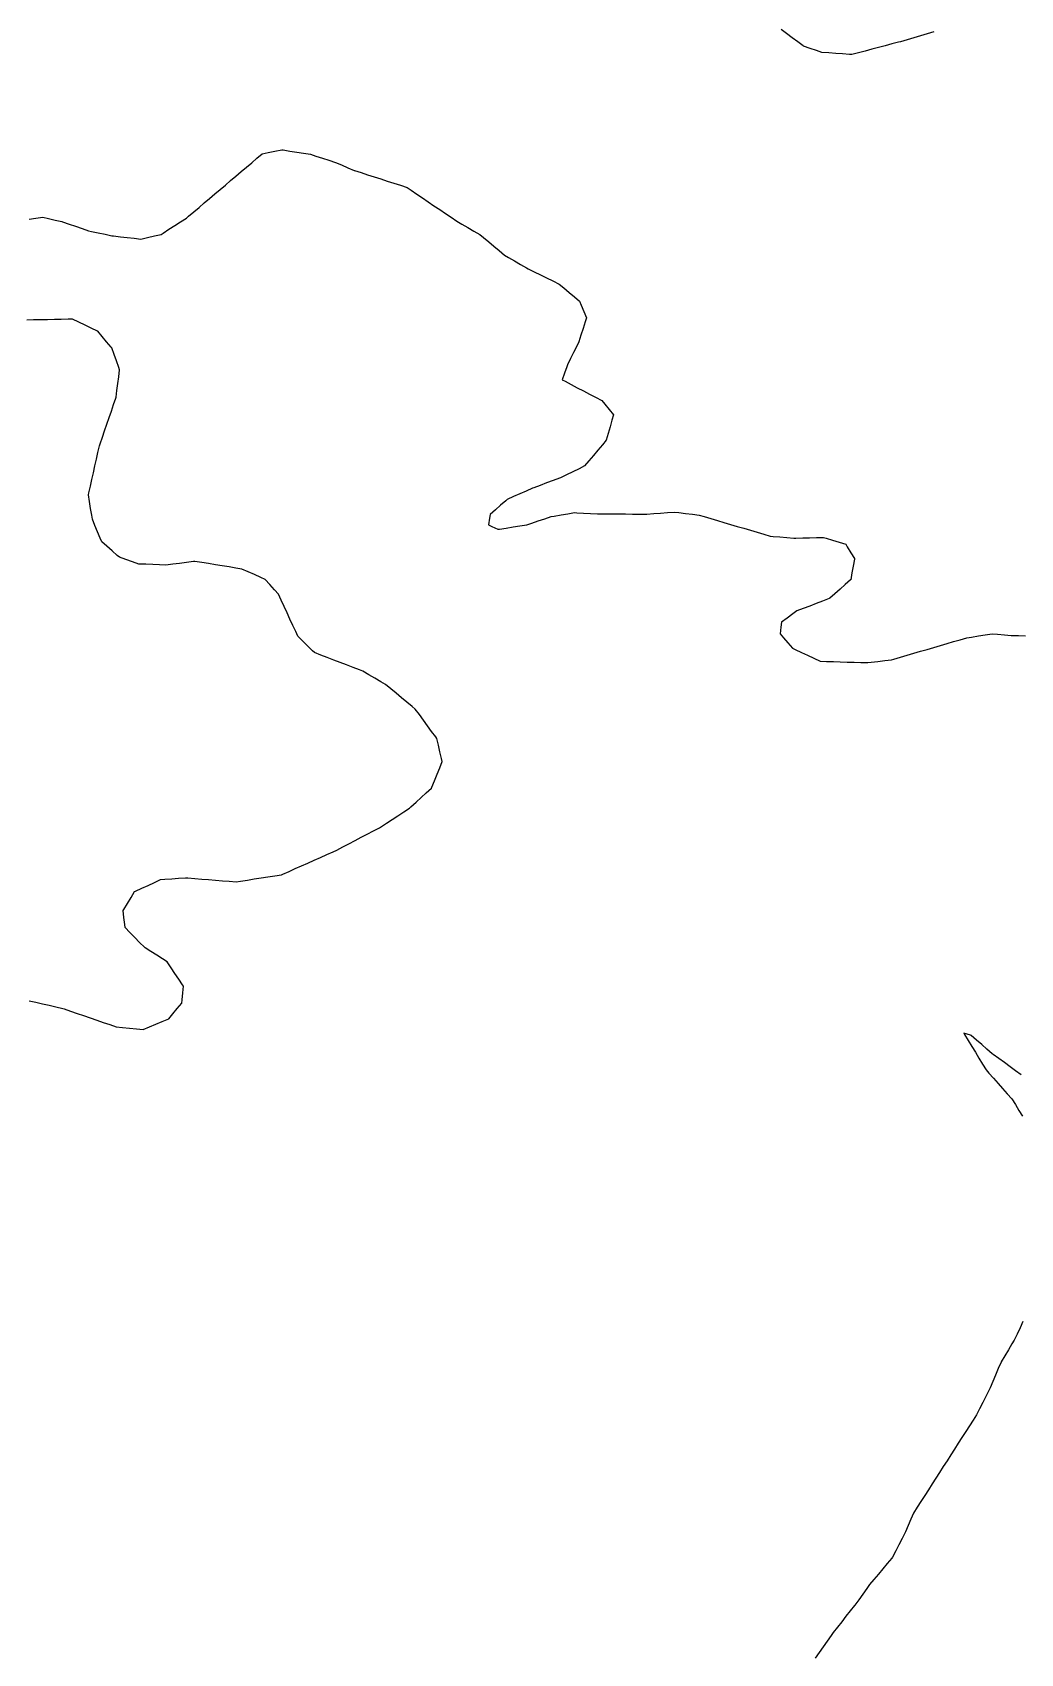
# Model space of a CAD drawing. Header units: millimetres. Extents: x 0 to 2762, y 6 to 2482.
# Drawn here: x 1719.7 to 1862.8, y 1468.2 to 1702.9 of the extents above; entities that cross this region are included whole.
import ezdxf

# ---------------------------------------------------------------- set-up
doc = ezdxf.new("R2010")
doc.units = ezdxf.units.MM
for name, color, linetype in [('ALL_HOLES', 1, 'Continuous'), ('OUTLINE_ISLAND_01_HOLE_132', 1, 'Continuous'), ('OUTLINE_ISLAND_01_HOLE_138', 1, 'Continuous')]:
    doc.layers.add(name, color=color, linetype=linetype)

msp = doc.modelspace()

# ---------------------------------------------------------------- linework, layer by layer
at = {"layer": 'ALL_HOLES'}
for points in [[(1850.2571, 1702.9501), (1849.2973, 1702.6692), (1848.3376, 1702.3883), (1847.3779, 1702.1074), (1846.4181, 1701.8265), (1845.4584, 1701.5456), (1845.1577, 1701.466), (1844.1909, 1701.2103), (1843.2242, 1700.9546), (1842.2574, 1700.6989), (1841.2907, 1700.4431), (1840.3239, 1700.1874), (1839.3572, 1699.9317), (1838.3904, 1699.6759), (1838.0616, 1699.7002), (1837.0643, 1699.7737), (1836.067, 1699.8472), (1835.0697, 1699.9207), (1834.0724, 1699.9942), (1833.3078, 1700.2503), (1832.3596, 1700.5679), (1831.4114, 1700.8856), (1831.3633, 1700.9212), (1830.5597, 1701.5162), (1829.756, 1702.1113), (1828.9524, 1702.7064), (1828.1487, 1703.3015)], [(1719.2167, 1675.8638), (1720.2073, 1676.0005), (1721.1979, 1676.1373), (1722.0334, 1675.9505), (1723.0094, 1675.7324), (1723.9853, 1675.5143), (1724.0757, 1675.4827), (1725.0198, 1675.1528), (1725.9638, 1674.8229), (1726.9078, 1674.493), (1727.8518, 1674.1631), (1728.2671, 1674.0752), (1729.2454, 1673.8681), (1730.2238, 1673.661), (1731.2021, 1673.4539), (1731.464, 1673.4238), (1732.4575, 1673.3096), (1733.4509, 1673.1953), (1734.4444, 1673.0811), (1735.4378, 1672.9669), (1736.3993, 1673.1947), (1737.3724, 1673.4252), (1738.3454, 1673.6558), (1738.6408, 1673.8453), (1739.4823, 1674.3854), (1740.3239, 1674.9255), (1741.1655, 1675.4656), (1742.0071, 1676.0058), (1742.3192, 1676.2702), (1743.0821, 1676.9168), (1743.845, 1677.5633), (1744.6079, 1678.2098), (1745.3707, 1678.8564), (1746.1336, 1679.5029), (1746.8965, 1680.1494), (1747.6594, 1680.796), (1748.4223, 1681.4425), (1749.1852, 1682.089), (1749.9481, 1682.7355), (1750.711, 1683.3821), (1751.4739, 1684.0286), (1752.2367, 1684.6751), (1752.9996, 1685.3217), (1753.8676, 1685.5007), (1754.847, 1685.7027), (1755.8264, 1685.9047), (1756.0201, 1685.8742), (1757.008, 1685.7191), (1757.9959, 1685.564), (1758.9838, 1685.4089), (1759.9717, 1685.2538), (1760.7595, 1684.9975), (1761.7105, 1684.6882), (1762.6614, 1684.3789), (1763.6124, 1684.0696), (1764.4779, 1683.7), (1765.3976, 1683.3074), (1766.3173, 1682.9147), (1766.3599, 1682.901), (1767.3117, 1682.594), (1768.2634, 1682.2871), (1769.2151, 1681.9801), (1770.1668, 1681.6732), (1771.1186, 1681.3662), (1772.0703, 1681.0593), (1773.022, 1680.7523), (1773.9738, 1680.4454), (1774.5612, 1680.048), (1775.3894, 1679.4876), (1776.2176, 1678.9272), (1777.0459, 1678.3668), (1777.8741, 1677.8064), (1778.7024, 1677.2461), (1779.5306, 1676.6857), (1780.3588, 1676.1253), (1781.1871, 1675.5649), (1781.9305, 1675.1376), (1782.7974, 1674.6392), (1783.6644, 1674.1408), (1784.5314, 1673.6425), (1785.0324, 1673.2241), (1785.8, 1672.5832), (1786.5677, 1671.9423), (1787.3353, 1671.3014), (1788.1029, 1670.6605), (1788.6761, 1670.3227), (1789.5376, 1669.815), (1790.3991, 1669.3073), (1791.2606, 1668.7995), (1791.5052, 1668.6786), (1792.4017, 1668.2356), (1793.2982, 1667.7925), (1794.1947, 1667.3495), (1795.0912, 1666.9064), (1795.9877, 1666.4634), (1796.672, 1665.8943), (1797.4409, 1665.2549), (1798.2098, 1664.6155), (1798.9786, 1663.9761), (1799.2111, 1663.4111), (1799.5916, 1662.4863), (1799.9721, 1661.5615), (1799.7825, 1660.9739), (1799.4753, 1660.0223), (1799.1682, 1659.0706), (1798.8611, 1658.1189), (1798.5473, 1657.4757), (1798.1088, 1656.577), (1797.6703, 1655.6782), (1797.2318, 1654.7795), (1797.1267, 1654.4954), (1796.7797, 1653.5576), (1796.4327, 1652.6197), (1796.8628, 1652.3939), (1797.7482, 1651.929), (1798.6335, 1651.464), (1799.5189, 1650.9991), (1800.4042, 1650.5342), (1801.2896, 1650.0693), (1802.175, 1649.6044), (1802.602, 1649.0912), (1803.2417, 1648.3225), (1803.8813, 1647.5539), (1803.652, 1646.7412), (1803.3805, 1645.7788), (1803.109, 1644.8163), (1802.8374, 1643.8539), (1802.2686, 1643.1816), (1801.6227, 1642.4182), (1800.9768, 1641.6548), (1800.3309, 1640.8914), (1799.685, 1640.128), (1798.8867, 1639.7355), (1797.9894, 1639.2942), (1797.092, 1638.853), (1796.1946, 1638.4117), (1796.0722, 1638.3662), (1795.1349, 1638.0175), (1794.1977, 1637.6688), (1793.2604, 1637.3201), (1792.3232, 1636.9715), (1792.1618, 1636.9004), (1791.2466, 1636.4975), (1790.3314, 1636.0945), (1789.4162, 1635.6916), (1788.5009, 1635.2886), (1788.2785, 1635.0946), (1787.525, 1634.4372), (1786.7714, 1633.7798), (1786.0178, 1633.1225), (1785.9248, 1632.589), (1785.753, 1631.6039), (1786.235, 1631.3824), (1787.1436, 1630.9648), (1787.3573, 1630.9978), (1788.3456, 1631.1504), (1789.3339, 1631.3029), (1790.3222, 1631.4555), (1791.3105, 1631.608), (1792.0274, 1631.8493), (1792.9751, 1632.1682), (1793.9229, 1632.4871), (1794.8707, 1632.8061), (1795.2911, 1632.877), (1796.2771, 1633.0433), (1797.2632, 1633.2097), (1798.2493, 1633.3761), (1798.5465, 1633.3606), (1799.5452, 1633.3088), (1800.5439, 1633.2569), (1801.5425, 1633.205), (1801.6146, 1633.2046), (1802.6146, 1633.1986), (1803.6146, 1633.1925), (1804.6145, 1633.1865), (1805.6145, 1633.1805), (1806.6145, 1633.1744), (1807.6145, 1633.1684), (1808.6145, 1633.1624), (1808.7049, 1633.1691), (1809.7021, 1633.2434), (1810.6994, 1633.3177), (1811.6966, 1633.392), (1812.6938, 1633.4663), (1813.3307, 1633.388), (1814.3233, 1633.2661), (1815.3158, 1633.1442), (1816.3084, 1633.0222), (1817.006, 1632.8149), (1817.9646, 1632.5301), (1818.9232, 1632.2453), (1819.8818, 1631.9604), (1820.8403, 1631.6756), (1821.7989, 1631.3908), (1822.7575, 1631.106), (1823.7161, 1630.8211), (1824.6747, 1630.5363), (1825.6332, 1630.2515), (1826.5918, 1629.9666), (1826.9972, 1629.9333), (1827.9938, 1629.8513), (1828.9905, 1629.7693), (1829.9871, 1629.6873), (1830.2839, 1629.694), (1831.2836, 1629.7165), (1832.2834, 1629.739), (1833.2831, 1629.7615), (1834.2828, 1629.7841), (1834.6611, 1629.6682), (1835.6173, 1629.3754), (1836.5735, 1629.0827), (1837.5296, 1628.7899), (1837.7499, 1628.4252), (1838.2668, 1627.5692), (1838.7838, 1626.7132), (1838.768, 1626.6244), (1838.5931, 1625.6398), (1838.4182, 1624.6552), (1838.2433, 1623.6707), (1838.2001, 1623.6323), (1837.4524, 1622.9683), (1836.7048, 1622.3042), (1835.9571, 1621.6401), (1835.2094, 1620.9761), (1835.0978, 1620.9332), (1834.1642, 1620.575), (1833.2306, 1620.2167), (1832.2969, 1619.8584), (1831.3633, 1619.5002), (1830.4297, 1619.1419), (1829.8348, 1618.7074), (1829.0272, 1618.1177), (1828.2196, 1617.528), (1828.1405, 1616.8038), (1828.0319, 1615.8097), (1828.4973, 1615.2748), (1829.1537, 1614.5205), (1829.8102, 1613.7661), (1830.1989, 1613.5806), (1831.1015, 1613.1501), (1832.0041, 1612.7195), (1832.9066, 1612.2889), (1833.8092, 1611.8584), (1834.7312, 1611.8335), (1835.7309, 1611.8065), (1836.7305, 1611.7795), (1837.7301, 1611.7525), (1838.7298, 1611.7255), (1839.7294, 1611.6985), (1840.729, 1611.6716), (1841.1848, 1611.7264), (1842.1776, 1611.8458), (1843.1704, 1611.9653), (1844.1633, 1612.0847), (1844.5103, 1612.1858), (1845.4704, 1612.4655), (1846.4305, 1612.7452), (1847.3906, 1613.0249), (1848.3507, 1613.3046), (1849.3108, 1613.5844), (1850.2709, 1613.8641), (1851.2309, 1614.1438), (1852.191, 1614.4235), (1853.1511, 1614.7032), (1854.1112, 1614.9829), (1855.0713, 1615.2626), (1855.7426, 1615.3665), (1856.7308, 1615.5195), (1857.7191, 1615.6724), (1858.7073, 1615.8253), (1859.503, 1615.7602), (1860.4997, 1615.6786), (1861.4963, 1615.5971), (1861.5556, 1615.596), (1862.5554, 1615.5789), (1863.5553, 1615.5617)], [(1719.2216, 1562.7309), (1720.1962, 1562.5071), (1721.1708, 1562.2833), (1722.1455, 1562.0595), (1723.1201, 1561.8358), (1724.0947, 1561.612), (1724.2904, 1561.5446), (1725.2358, 1561.2188), (1726.1813, 1560.8931), (1727.1267, 1560.5673), (1728.0722, 1560.2415), (1729.0176, 1559.9158), (1729.9631, 1559.59), (1730.9086, 1559.2643), (1731.854, 1558.9385), (1732.7778, 1558.854), (1733.7736, 1558.763), (1734.7694, 1558.6719), (1735.7653, 1558.5808), (1736.6728, 1558.9495), (1737.5992, 1559.326), (1738.5256, 1559.7024), (1739.4521, 1560.0789), (1740.0662, 1560.8281), (1740.7001, 1561.6015), (1741.334, 1562.3749), (1741.3823, 1562.851), (1741.4832, 1563.8459), (1741.5842, 1564.8408), (1741.4713, 1565.0096), (1740.9155, 1565.8409), (1740.3597, 1566.6722), (1739.804, 1567.5035), (1739.2482, 1568.3348), (1738.5596, 1568.7699), (1737.7142, 1569.304), (1736.8687, 1569.8381), (1736.0233, 1570.3722), (1735.9372, 1570.4599), (1735.2369, 1571.1738), (1734.5366, 1571.8876), (1733.8363, 1572.6014), (1733.136, 1573.3153), (1733.0825, 1573.7786), (1732.9678, 1574.772), (1732.8531, 1575.7654), (1732.9607, 1575.944), (1733.4767, 1576.8006), (1733.9928, 1577.6571), (1734.5088, 1578.5137), (1734.648, 1578.5777), (1735.5564, 1578.9957), (1736.4649, 1579.4136), (1737.3734, 1579.8316), (1738.2818, 1580.2495), (1738.8844, 1580.2971), (1739.8813, 1580.3758), (1740.8782, 1580.4545), (1741.8751, 1580.5332), (1742.2425, 1580.5034), (1743.2393, 1580.4227), (1744.236, 1580.342), (1745.2327, 1580.2613), (1746.2295, 1580.1806), (1747.2262, 1580.0999), (1748.223, 1580.0192), (1749.2197, 1579.9385), (1749.8715, 1580.0397), (1750.8596, 1580.1932), (1751.8478, 1580.3466), (1752.8359, 1580.5001), (1753.8241, 1580.6535), (1754.8122, 1580.807), (1755.8004, 1580.9604), (1755.9621, 1581.0321), (1756.8764, 1581.4371), (1757.7907, 1581.8422), (1758.705, 1582.2472), (1759.6193, 1582.6523), (1760.5336, 1583.0573), (1761.4479, 1583.4624), (1762.3622, 1583.8674), (1763.2765, 1584.2725), (1763.7835, 1584.5359), (1764.6708, 1584.997), (1765.5582, 1585.458), (1766.4456, 1585.919), (1767.333, 1586.3801), (1768.2204, 1586.8411), (1769.1077, 1587.3022), (1769.9951, 1587.7632), (1770.1452, 1587.8618), (1770.9813, 1588.4104), (1771.8173, 1588.9591), (1772.6534, 1589.5078), (1773.4894, 1590.0565), (1774.3254, 1590.6051), (1774.5379, 1590.7967), (1775.2806, 1591.4663), (1776.0233, 1592.1359), (1776.7661, 1592.8054), (1777.5088, 1593.475), (1777.5783, 1593.6471), (1777.9528, 1594.5743), (1778.3274, 1595.5015), (1778.7019, 1596.4287), (1779.0764, 1597.3559), (1778.9769, 1597.7752), (1778.7459, 1598.7482), (1778.5149, 1599.7211), (1778.2839, 1600.6941), (1778.1282, 1600.9063), (1777.5365, 1601.7124), (1776.9448, 1602.5186), (1776.3531, 1603.3248), (1775.7614, 1604.1309), (1775.1698, 1604.9371), (1774.7223, 1605.309), (1773.9533, 1605.9483), (1773.1843, 1606.5876), (1772.4154, 1607.2268), (1771.6464, 1607.8661), (1770.8774, 1608.5053), (1770.1866, 1608.9076), (1769.3224, 1609.4108), (1768.4582, 1609.9141), (1767.5941, 1610.4173), (1767.0907, 1610.6101), (1766.1569, 1610.9678), (1765.2231, 1611.3256), (1764.2892, 1611.6833), (1763.3554, 1612.041), (1762.4216, 1612.3987), (1761.4878, 1612.7564), (1760.5539, 1613.1142), (1760.2854, 1613.3803), (1759.5753, 1614.0844), (1758.8651, 1614.7884), (1758.155, 1615.4925), (1757.8522, 1616.1477), (1757.4327, 1617.0555), (1757.0132, 1617.9632), (1756.5937, 1618.871), (1756.1742, 1619.7788), (1755.7547, 1620.6865), (1755.3352, 1621.5943), (1754.7717, 1622.2238), (1754.1047, 1622.9689), (1753.4377, 1623.714), (1752.7733, 1624.0044), (1751.857, 1624.4049), (1750.9407, 1624.8054), (1750.0244, 1625.2059), (1749.1769, 1625.3448), (1748.1901, 1625.5065), (1747.2033, 1625.6682), (1746.2164, 1625.83), (1745.2296, 1625.9917), (1744.2428, 1626.1534), (1743.2559, 1626.3151), (1743.0194, 1626.2848), (1742.0275, 1626.1576), (1741.0356, 1626.0303), (1740.0438, 1625.9031), (1739.0519, 1625.7759), (1738.1281, 1625.8131), (1737.1289, 1625.8532), (1736.1297, 1625.8934), (1735.1305, 1625.9336), (1734.202, 1626.2572), (1733.2577, 1626.5863), (1732.3134, 1626.9154), (1732.0062, 1627.1841), (1731.2536, 1627.8426), (1730.501, 1628.501), (1729.7483, 1629.1595), (1729.5408, 1629.6591), (1729.1571, 1630.5826), (1728.7734, 1631.506), (1728.3897, 1632.4295), (1728.3006, 1632.9986), (1728.1458, 1633.9866), (1727.9911, 1634.9745), (1727.8363, 1635.9625), (1727.895, 1636.2254), (1728.1126, 1637.2014), (1728.3303, 1638.1774), (1728.548, 1639.1534), (1728.7657, 1640.1295), (1728.9834, 1641.1055), (1729.2011, 1642.0815), (1729.4188, 1643.0575), (1729.5173, 1643.3427), (1729.8437, 1644.288), (1730.1701, 1645.2332), (1730.4965, 1646.1784), (1730.8229, 1647.1237), (1731.1494, 1648.0689), (1731.4758, 1649.0141), (1731.8022, 1649.9593), (1731.8177, 1650.0757), (1731.9494, 1651.067), (1732.081, 1652.0583), (1732.2127, 1653.0495), (1732.3444, 1654.0408), (1732.2164, 1654.3969), (1731.8779, 1655.3379), (1731.5395, 1656.2789), (1731.2011, 1657.2199), (1731.1024, 1657.3377), (1730.4601, 1658.1041), (1729.8178, 1658.8706), (1729.1755, 1659.637), (1729.1336, 1659.6571), (1728.2321, 1660.0899), (1727.3306, 1660.5226), (1726.4291, 1660.9554), (1725.5276, 1661.3881), (1724.887, 1661.3738), (1723.8872, 1661.3514), (1722.8875, 1661.329), (1721.8877, 1661.3066), (1720.888, 1661.2842), (1719.8882, 1661.2618), (1718.8885, 1661.2394)], [(1862.9415, 1552.01), (1862.129, 1552.5931), (1861.3166, 1553.1761), (1860.5041, 1553.7591), (1859.6916, 1554.3421), (1858.8792, 1554.9251), (1858.7228, 1555.0604), (1857.9665, 1555.7146), (1857.2101, 1556.3688), (1856.4538, 1557.023), (1855.6975, 1557.6772), (1855.5686, 1557.717), (1854.6133, 1558.0125), (1854.7277, 1557.8253), (1855.2493, 1556.9721), (1855.771, 1556.119), (1856.2926, 1555.2658), (1856.8143, 1554.4126), (1857.3359, 1553.5595), (1857.8575, 1552.7063), (1858.2554, 1552.2585), (1858.9196, 1551.511), (1859.5838, 1550.7634), (1860.248, 1550.0158), (1860.9122, 1549.2683), (1861.5764, 1548.5207), (1862.0896, 1547.6937), (1862.6169, 1546.844), (1863.1442, 1545.9943)], [(1863.1832, 1516.2944), (1862.7627, 1515.3871), (1862.3422, 1514.4798), (1861.9218, 1513.5725), (1861.6009, 1513.0422), (1861.0831, 1512.1866), (1860.5654, 1511.3311), (1860.0476, 1510.4756), (1860.0113, 1510.3893), (1859.623, 1509.4677), (1859.2347, 1508.5462), (1858.8464, 1507.6246), (1858.4582, 1506.7031), (1858.2651, 1506.325), (1857.8105, 1505.4343), (1857.3559, 1504.5436), (1856.9012, 1503.6529), (1856.4466, 1502.7623), (1855.9773, 1502.0309), (1855.4371, 1501.1894), (1854.897, 1500.3478), (1854.3569, 1499.5062), (1853.8168, 1498.6646), (1853.2767, 1497.823), (1852.7366, 1496.9814), (1852.1965, 1496.1398), (1851.6564, 1495.2982), (1851.1163, 1494.4566), (1850.5762, 1493.615), (1850.036, 1492.7734), (1849.4959, 1491.9318), (1848.9558, 1491.0902), (1848.4157, 1490.2486), (1847.8756, 1489.407), (1847.3355, 1488.5654), (1846.9539, 1487.6788), (1846.5587, 1486.7602), (1846.1634, 1485.8416), (1846.1212, 1485.7583), (1845.6698, 1484.866), (1845.2183, 1483.9737), (1844.7669, 1483.0814), (1844.3154, 1482.1891), (1844.1825, 1482.0305), (1843.5401, 1481.2641), (1842.8978, 1480.4977), (1842.2555, 1479.7313), (1841.6131, 1478.9649), (1840.9708, 1478.1984), (1840.5719, 1477.6462), (1839.9863, 1476.8356), (1839.4008, 1476.025), (1838.8152, 1475.2143), (1838.7975, 1475.1919), (1838.1758, 1474.4086), (1837.5542, 1473.6253), (1836.9325, 1472.842), (1836.3109, 1472.0587), (1835.6892, 1471.2754), (1835.3922, 1470.8484), (1834.8211, 1470.0275), (1834.25, 1469.2066), (1833.679, 1468.3857), (1833.1079, 1467.5649)]]:
    msp.add_lwpolyline(points, dxfattribs=at)
at = {"layer": 'OUTLINE_ISLAND_01_HOLE_132'}
for points in [[(1719.2167, 1675.8638), (1720.2073, 1676.0005), (1721.1979, 1676.1373), (1722.0334, 1675.9505), (1723.0094, 1675.7324), (1723.9853, 1675.5143), (1724.0757, 1675.4827), (1725.0198, 1675.1528), (1725.9638, 1674.8229), (1726.9078, 1674.493), (1727.8518, 1674.1631), (1728.2671, 1674.0752), (1729.2454, 1673.8681), (1730.2238, 1673.661), (1731.2021, 1673.4539), (1731.464, 1673.4238), (1732.4575, 1673.3096), (1733.4509, 1673.1953), (1734.4444, 1673.0811), (1735.4378, 1672.9669), (1736.3993, 1673.1947), (1737.3724, 1673.4252), (1738.3454, 1673.6558), (1738.6408, 1673.8453), (1739.4823, 1674.3854), (1740.3239, 1674.9255), (1741.1655, 1675.4656), (1742.0071, 1676.0058), (1742.3192, 1676.2702), (1743.0821, 1676.9168), (1743.845, 1677.5633), (1744.6079, 1678.2098), (1745.3707, 1678.8564), (1746.1336, 1679.5029), (1746.8965, 1680.1494), (1747.6594, 1680.796), (1748.4223, 1681.4425), (1749.1852, 1682.089), (1749.9481, 1682.7355), (1750.711, 1683.3821), (1751.4739, 1684.0286), (1752.2367, 1684.6751), (1752.9996, 1685.3217), (1753.8676, 1685.5007), (1754.847, 1685.7027), (1755.8264, 1685.9047), (1756.0201, 1685.8742), (1757.008, 1685.7191), (1757.9959, 1685.564), (1758.9838, 1685.4089), (1759.9717, 1685.2538), (1760.7595, 1684.9975), (1761.7105, 1684.6882), (1762.6614, 1684.3789), (1763.6124, 1684.0696), (1764.4779, 1683.7), (1765.3976, 1683.3074), (1766.3173, 1682.9147), (1766.3599, 1682.901), (1767.3117, 1682.594), (1768.2634, 1682.2871), (1769.2151, 1681.9801), (1770.1668, 1681.6732), (1771.1186, 1681.3662), (1772.0703, 1681.0593), (1773.022, 1680.7523), (1773.9738, 1680.4454), (1774.5612, 1680.048), (1775.3894, 1679.4876), (1776.2176, 1678.9272), (1777.0459, 1678.3668), (1777.8741, 1677.8064), (1778.7024, 1677.2461), (1779.5306, 1676.6857), (1780.3588, 1676.1253), (1781.1871, 1675.5649), (1781.9305, 1675.1376), (1782.7974, 1674.6392), (1783.6644, 1674.1408), (1784.5314, 1673.6425), (1785.0324, 1673.2241), (1785.8, 1672.5832), (1786.5677, 1671.9423), (1787.3353, 1671.3014), (1788.1029, 1670.6605), (1788.6761, 1670.3227), (1789.5376, 1669.815), (1790.3991, 1669.3073), (1791.2606, 1668.7995), (1791.5052, 1668.6786), (1792.4017, 1668.2356), (1793.2982, 1667.7925), (1794.1947, 1667.3495), (1795.0912, 1666.9064), (1795.9877, 1666.4634), (1796.672, 1665.8943), (1797.4409, 1665.2549), (1798.2098, 1664.6155), (1798.9786, 1663.9761), (1799.2111, 1663.4111), (1799.5916, 1662.4863), (1799.9721, 1661.5615), (1799.7825, 1660.9739), (1799.4753, 1660.0223), (1799.1682, 1659.0706), (1798.8611, 1658.1189), (1798.5473, 1657.4757), (1798.1088, 1656.577), (1797.6703, 1655.6782), (1797.2318, 1654.7795), (1797.1267, 1654.4954), (1796.7797, 1653.5576), (1796.4327, 1652.6197), (1796.8628, 1652.3939), (1797.7482, 1651.929), (1798.6335, 1651.464), (1799.5189, 1650.9991), (1800.4042, 1650.5342), (1801.2896, 1650.0693), (1802.175, 1649.6044), (1802.602, 1649.0912), (1803.2417, 1648.3225), (1803.8813, 1647.5539), (1803.652, 1646.7412), (1803.3805, 1645.7788), (1803.109, 1644.8163), (1802.8374, 1643.8539), (1802.2686, 1643.1816), (1801.6227, 1642.4182), (1800.9768, 1641.6548), (1800.3309, 1640.8914), (1799.685, 1640.128), (1798.8867, 1639.7355), (1797.9894, 1639.2942), (1797.092, 1638.853), (1796.1946, 1638.4117), (1796.0722, 1638.3662), (1795.1349, 1638.0175), (1794.1977, 1637.6688), (1793.2604, 1637.3201), (1792.3232, 1636.9715), (1792.1618, 1636.9004), (1791.2466, 1636.4975), (1790.3314, 1636.0945), (1789.4162, 1635.6916), (1788.5009, 1635.2886), (1788.2785, 1635.0946), (1787.525, 1634.4372), (1786.7714, 1633.7798), (1786.0178, 1633.1225), (1785.9248, 1632.589), (1785.753, 1631.6039), (1786.235, 1631.3824), (1787.1436, 1630.9648), (1787.3573, 1630.9978), (1788.3456, 1631.1504), (1789.3339, 1631.3029), (1790.3222, 1631.4555), (1791.3105, 1631.608), (1792.0274, 1631.8493), (1792.9751, 1632.1682), (1793.9229, 1632.4871), (1794.8707, 1632.8061), (1795.2911, 1632.877), (1796.2771, 1633.0433), (1797.2632, 1633.2097), (1798.2493, 1633.3761), (1798.5465, 1633.3606), (1799.5452, 1633.3088), (1800.5439, 1633.2569), (1801.5425, 1633.205), (1801.6146, 1633.2046), (1802.6146, 1633.1986), (1803.6146, 1633.1925), (1804.6145, 1633.1865), (1805.6145, 1633.1805), (1806.6145, 1633.1744), (1807.6145, 1633.1684), (1808.6145, 1633.1624), (1808.7049, 1633.1691), (1809.7021, 1633.2434), (1810.6994, 1633.3177), (1811.6966, 1633.392), (1812.6938, 1633.4663), (1813.3307, 1633.388), (1814.3233, 1633.2661), (1815.3158, 1633.1442), (1816.3084, 1633.0222), (1817.006, 1632.8149), (1817.9646, 1632.5301), (1818.9232, 1632.2453), (1819.8818, 1631.9604), (1820.8403, 1631.6756), (1821.7989, 1631.3908), (1822.7575, 1631.106), (1823.7161, 1630.8211), (1824.6747, 1630.5363), (1825.6332, 1630.2515), (1826.5918, 1629.9666), (1826.9972, 1629.9333), (1827.9938, 1629.8513), (1828.9905, 1629.7693), (1829.9871, 1629.6873), (1830.2839, 1629.694), (1831.2836, 1629.7165), (1832.2834, 1629.739), (1833.2831, 1629.7615), (1834.2828, 1629.7841), (1834.6611, 1629.6682), (1835.6173, 1629.3754), (1836.5735, 1629.0827), (1837.5296, 1628.7899), (1837.7499, 1628.4252), (1838.2668, 1627.5692), (1838.7838, 1626.7132), (1838.768, 1626.6244), (1838.5931, 1625.6398), (1838.4182, 1624.6552), (1838.2433, 1623.6707), (1838.2001, 1623.6323), (1837.4524, 1622.9683), (1836.7048, 1622.3042), (1835.9571, 1621.6401), (1835.2094, 1620.9761), (1835.0978, 1620.9332), (1834.1642, 1620.575), (1833.2306, 1620.2167), (1832.2969, 1619.8584), (1831.3633, 1619.5002), (1830.4297, 1619.1419), (1829.8348, 1618.7074), (1829.0272, 1618.1177), (1828.2196, 1617.528), (1828.1405, 1616.8038), (1828.0319, 1615.8097), (1828.4973, 1615.2748), (1829.1537, 1614.5205), (1829.8102, 1613.7661), (1830.1989, 1613.5806), (1831.1015, 1613.1501), (1832.0041, 1612.7195), (1832.9066, 1612.2889), (1833.8092, 1611.8584), (1834.7312, 1611.8335), (1835.7309, 1611.8065), (1836.7305, 1611.7795), (1837.7301, 1611.7525), (1838.7298, 1611.7255), (1839.7294, 1611.6985), (1840.729, 1611.6716), (1841.1848, 1611.7264), (1842.1776, 1611.8458), (1843.1704, 1611.9653), (1844.1633, 1612.0847), (1844.5103, 1612.1858), (1845.4704, 1612.4655), (1846.4305, 1612.7452), (1847.3906, 1613.0249), (1848.3507, 1613.3046), (1849.3108, 1613.5844), (1850.2709, 1613.8641), (1851.2309, 1614.1438), (1852.191, 1614.4235), (1853.1511, 1614.7032), (1854.1112, 1614.9829), (1855.0713, 1615.2626), (1855.7426, 1615.3665), (1856.7308, 1615.5195), (1857.7191, 1615.6724), (1858.7073, 1615.8253), (1859.503, 1615.7602), (1860.4997, 1615.6786), (1861.4963, 1615.5971), (1861.5556, 1615.596), (1862.5554, 1615.5789), (1863.5553, 1615.5617)], [(1719.2216, 1562.7309), (1720.1962, 1562.5071), (1721.1708, 1562.2833), (1722.1455, 1562.0595), (1723.1201, 1561.8358), (1724.0947, 1561.612), (1724.2904, 1561.5446), (1725.2358, 1561.2188), (1726.1813, 1560.8931), (1727.1267, 1560.5673), (1728.0722, 1560.2415), (1729.0176, 1559.9158), (1729.9631, 1559.59), (1730.9086, 1559.2643), (1731.854, 1558.9385), (1732.7778, 1558.854), (1733.7736, 1558.763), (1734.7694, 1558.6719), (1735.7653, 1558.5808), (1736.6728, 1558.9495), (1737.5992, 1559.326), (1738.5256, 1559.7024), (1739.4521, 1560.0789), (1740.0662, 1560.8281), (1740.7001, 1561.6015), (1741.334, 1562.3749), (1741.3823, 1562.851), (1741.4832, 1563.8459), (1741.5842, 1564.8408), (1741.4713, 1565.0096), (1740.9155, 1565.8409), (1740.3597, 1566.6722), (1739.804, 1567.5035), (1739.2482, 1568.3348), (1738.5596, 1568.7699), (1737.7142, 1569.304), (1736.8687, 1569.8381), (1736.0233, 1570.3722), (1735.9372, 1570.4599), (1735.2369, 1571.1738), (1734.5366, 1571.8876), (1733.8363, 1572.6014), (1733.136, 1573.3153), (1733.0825, 1573.7786), (1732.9678, 1574.772), (1732.8531, 1575.7654), (1732.9607, 1575.944), (1733.4767, 1576.8006), (1733.9928, 1577.6571), (1734.5088, 1578.5137), (1734.648, 1578.5777), (1735.5564, 1578.9957), (1736.4649, 1579.4136), (1737.3734, 1579.8316), (1738.2818, 1580.2495), (1738.8844, 1580.2971), (1739.8813, 1580.3758), (1740.8782, 1580.4545), (1741.8751, 1580.5332), (1742.2425, 1580.5034), (1743.2393, 1580.4227), (1744.236, 1580.342), (1745.2327, 1580.2613), (1746.2295, 1580.1806), (1747.2262, 1580.0999), (1748.223, 1580.0192), (1749.2197, 1579.9385), (1749.8715, 1580.0397), (1750.8596, 1580.1932), (1751.8478, 1580.3466), (1752.8359, 1580.5001), (1753.8241, 1580.6535), (1754.8122, 1580.807), (1755.8004, 1580.9604), (1755.9621, 1581.0321), (1756.8764, 1581.4371), (1757.7907, 1581.8422), (1758.705, 1582.2472), (1759.6193, 1582.6523), (1760.5336, 1583.0573), (1761.4479, 1583.4624), (1762.3622, 1583.8674), (1763.2765, 1584.2725), (1763.7835, 1584.5359), (1764.6708, 1584.997), (1765.5582, 1585.458), (1766.4456, 1585.919), (1767.333, 1586.3801), (1768.2204, 1586.8411), (1769.1077, 1587.3022), (1769.9951, 1587.7632), (1770.1452, 1587.8618), (1770.9813, 1588.4104), (1771.8173, 1588.9591), (1772.6534, 1589.5078), (1773.4894, 1590.0565), (1774.3254, 1590.6051), (1774.5379, 1590.7967), (1775.2806, 1591.4663), (1776.0233, 1592.1359), (1776.7661, 1592.8054), (1777.5088, 1593.475), (1777.5783, 1593.6471), (1777.9528, 1594.5743), (1778.3274, 1595.5015), (1778.7019, 1596.4287), (1779.0764, 1597.3559), (1778.9769, 1597.7752), (1778.7459, 1598.7482), (1778.5149, 1599.7211), (1778.2839, 1600.6941), (1778.1282, 1600.9063), (1777.5365, 1601.7124), (1776.9448, 1602.5186), (1776.3531, 1603.3248), (1775.7614, 1604.1309), (1775.1698, 1604.9371), (1774.7223, 1605.309), (1773.9533, 1605.9483), (1773.1843, 1606.5876), (1772.4154, 1607.2268), (1771.6464, 1607.8661), (1770.8774, 1608.5053), (1770.1866, 1608.9076), (1769.3224, 1609.4108), (1768.4582, 1609.9141), (1767.5941, 1610.4173), (1767.0907, 1610.6101), (1766.1569, 1610.9678), (1765.2231, 1611.3256), (1764.2892, 1611.6833), (1763.3554, 1612.041), (1762.4216, 1612.3987), (1761.4878, 1612.7564), (1760.5539, 1613.1142), (1760.2854, 1613.3803), (1759.5753, 1614.0844), (1758.8651, 1614.7884), (1758.155, 1615.4925), (1757.8522, 1616.1477), (1757.4327, 1617.0555), (1757.0132, 1617.9632), (1756.5937, 1618.871), (1756.1742, 1619.7788), (1755.7547, 1620.6865), (1755.3352, 1621.5943), (1754.7717, 1622.2238), (1754.1047, 1622.9689), (1753.4377, 1623.714), (1752.7733, 1624.0044), (1751.857, 1624.4049), (1750.9407, 1624.8054), (1750.0244, 1625.2059), (1749.1769, 1625.3448), (1748.1901, 1625.5065), (1747.2033, 1625.6682), (1746.2164, 1625.83), (1745.2296, 1625.9917), (1744.2428, 1626.1534), (1743.2559, 1626.3151), (1743.0194, 1626.2848), (1742.0275, 1626.1576), (1741.0356, 1626.0303), (1740.0438, 1625.9031), (1739.0519, 1625.7759), (1738.1281, 1625.8131), (1737.1289, 1625.8532), (1736.1297, 1625.8934), (1735.1305, 1625.9336), (1734.202, 1626.2572), (1733.2577, 1626.5863), (1732.3134, 1626.9154), (1732.0062, 1627.1841), (1731.2536, 1627.8426), (1730.501, 1628.501), (1729.7483, 1629.1595), (1729.5408, 1629.6591), (1729.1571, 1630.5826), (1728.7734, 1631.506), (1728.3897, 1632.4295), (1728.3006, 1632.9986), (1728.1458, 1633.9866), (1727.9911, 1634.9745), (1727.8363, 1635.9625), (1727.895, 1636.2254), (1728.1126, 1637.2014), (1728.3303, 1638.1774), (1728.548, 1639.1534), (1728.7657, 1640.1295), (1728.9834, 1641.1055), (1729.2011, 1642.0815), (1729.4188, 1643.0575), (1729.5173, 1643.3427), (1729.8437, 1644.288), (1730.1701, 1645.2332), (1730.4965, 1646.1784), (1730.8229, 1647.1237), (1731.1494, 1648.0689), (1731.4758, 1649.0141), (1731.8022, 1649.9593), (1731.8177, 1650.0757), (1731.9494, 1651.067), (1732.081, 1652.0583), (1732.2127, 1653.0495), (1732.3444, 1654.0408), (1732.2164, 1654.3969), (1731.8779, 1655.3379), (1731.5395, 1656.2789), (1731.2011, 1657.2199), (1731.1024, 1657.3377), (1730.4601, 1658.1041), (1729.8178, 1658.8706), (1729.1755, 1659.637), (1729.1336, 1659.6571), (1728.2321, 1660.0899), (1727.3306, 1660.5226), (1726.4291, 1660.9554), (1725.5276, 1661.3881), (1724.887, 1661.3738), (1723.8872, 1661.3514), (1722.8875, 1661.329), (1721.8877, 1661.3066), (1720.888, 1661.2842), (1719.8882, 1661.2618), (1718.8885, 1661.2394)], [(1862.9415, 1552.01), (1862.129, 1552.5931), (1861.3166, 1553.1761), (1860.5041, 1553.7591), (1859.6916, 1554.3421), (1858.8792, 1554.9251), (1858.7228, 1555.0604), (1857.9665, 1555.7146), (1857.2101, 1556.3688), (1856.4538, 1557.023), (1855.6975, 1557.6772), (1855.5686, 1557.717), (1854.6133, 1558.0125), (1854.7277, 1557.8253), (1855.2493, 1556.9721), (1855.771, 1556.119), (1856.2926, 1555.2658), (1856.8143, 1554.4126), (1857.3359, 1553.5595), (1857.8575, 1552.7063), (1858.2554, 1552.2585), (1858.9196, 1551.511), (1859.5838, 1550.7634), (1860.248, 1550.0158), (1860.9122, 1549.2683), (1861.5764, 1548.5207), (1862.0896, 1547.6937), (1862.6169, 1546.844), (1863.1442, 1545.9943)], [(1863.1832, 1516.2944), (1862.7627, 1515.3871), (1862.3422, 1514.4798), (1861.9218, 1513.5725), (1861.6009, 1513.0422), (1861.0831, 1512.1866), (1860.5654, 1511.3311), (1860.0476, 1510.4756), (1860.0113, 1510.3893), (1859.623, 1509.4677), (1859.2347, 1508.5462), (1858.8464, 1507.6246), (1858.4582, 1506.7031), (1858.2651, 1506.325), (1857.8105, 1505.4343), (1857.3559, 1504.5436), (1856.9012, 1503.6529), (1856.4466, 1502.7623), (1855.9773, 1502.0309), (1855.4371, 1501.1894), (1854.897, 1500.3478), (1854.3569, 1499.5062), (1853.8168, 1498.6646), (1853.2767, 1497.823), (1852.7366, 1496.9814), (1852.1965, 1496.1398), (1851.6564, 1495.2982), (1851.1163, 1494.4566), (1850.5762, 1493.615), (1850.036, 1492.7734), (1849.4959, 1491.9318), (1848.9558, 1491.0902), (1848.4157, 1490.2486), (1847.8756, 1489.407), (1847.3355, 1488.5654), (1846.9539, 1487.6788), (1846.5587, 1486.7602), (1846.1634, 1485.8416), (1846.1212, 1485.7583), (1845.6698, 1484.866), (1845.2183, 1483.9737), (1844.7669, 1483.0814), (1844.3154, 1482.1891), (1844.1825, 1482.0305), (1843.5401, 1481.2641), (1842.8978, 1480.4977), (1842.2555, 1479.7313), (1841.6131, 1478.9649), (1840.9708, 1478.1984), (1840.5719, 1477.6462), (1839.9863, 1476.8356), (1839.4008, 1476.025), (1838.8152, 1475.2143), (1838.7975, 1475.1919), (1838.1758, 1474.4086), (1837.5542, 1473.6253), (1836.9325, 1472.842), (1836.3109, 1472.0587), (1835.6892, 1471.2754), (1835.3922, 1470.8484), (1834.8211, 1470.0275), (1834.25, 1469.2066), (1833.679, 1468.3857), (1833.1079, 1467.5649)]]:
    msp.add_lwpolyline(points, dxfattribs=at)
at = {"layer": 'OUTLINE_ISLAND_01_HOLE_138'}
msp.add_lwpolyline([(1850.2571, 1702.9501), (1849.2973, 1702.6692), (1848.3376, 1702.3883), (1847.3779, 1702.1074), (1846.4181, 1701.8265), (1845.4584, 1701.5456), (1845.1577, 1701.466), (1844.1909, 1701.2103), (1843.2242, 1700.9546), (1842.2574, 1700.6989), (1841.2907, 1700.4431), (1840.3239, 1700.1874), (1839.3572, 1699.9317), (1838.3904, 1699.6759), (1838.0616, 1699.7002), (1837.0643, 1699.7737), (1836.067, 1699.8472), (1835.0697, 1699.9207), (1834.0724, 1699.9942), (1833.3078, 1700.2503), (1832.3596, 1700.5679), (1831.4114, 1700.8856), (1831.3633, 1700.9212), (1830.5597, 1701.5162), (1829.756, 1702.1113), (1828.9524, 1702.7064), (1828.1487, 1703.3015)], dxfattribs=at)

doc.saveas('drawing.dxf')
